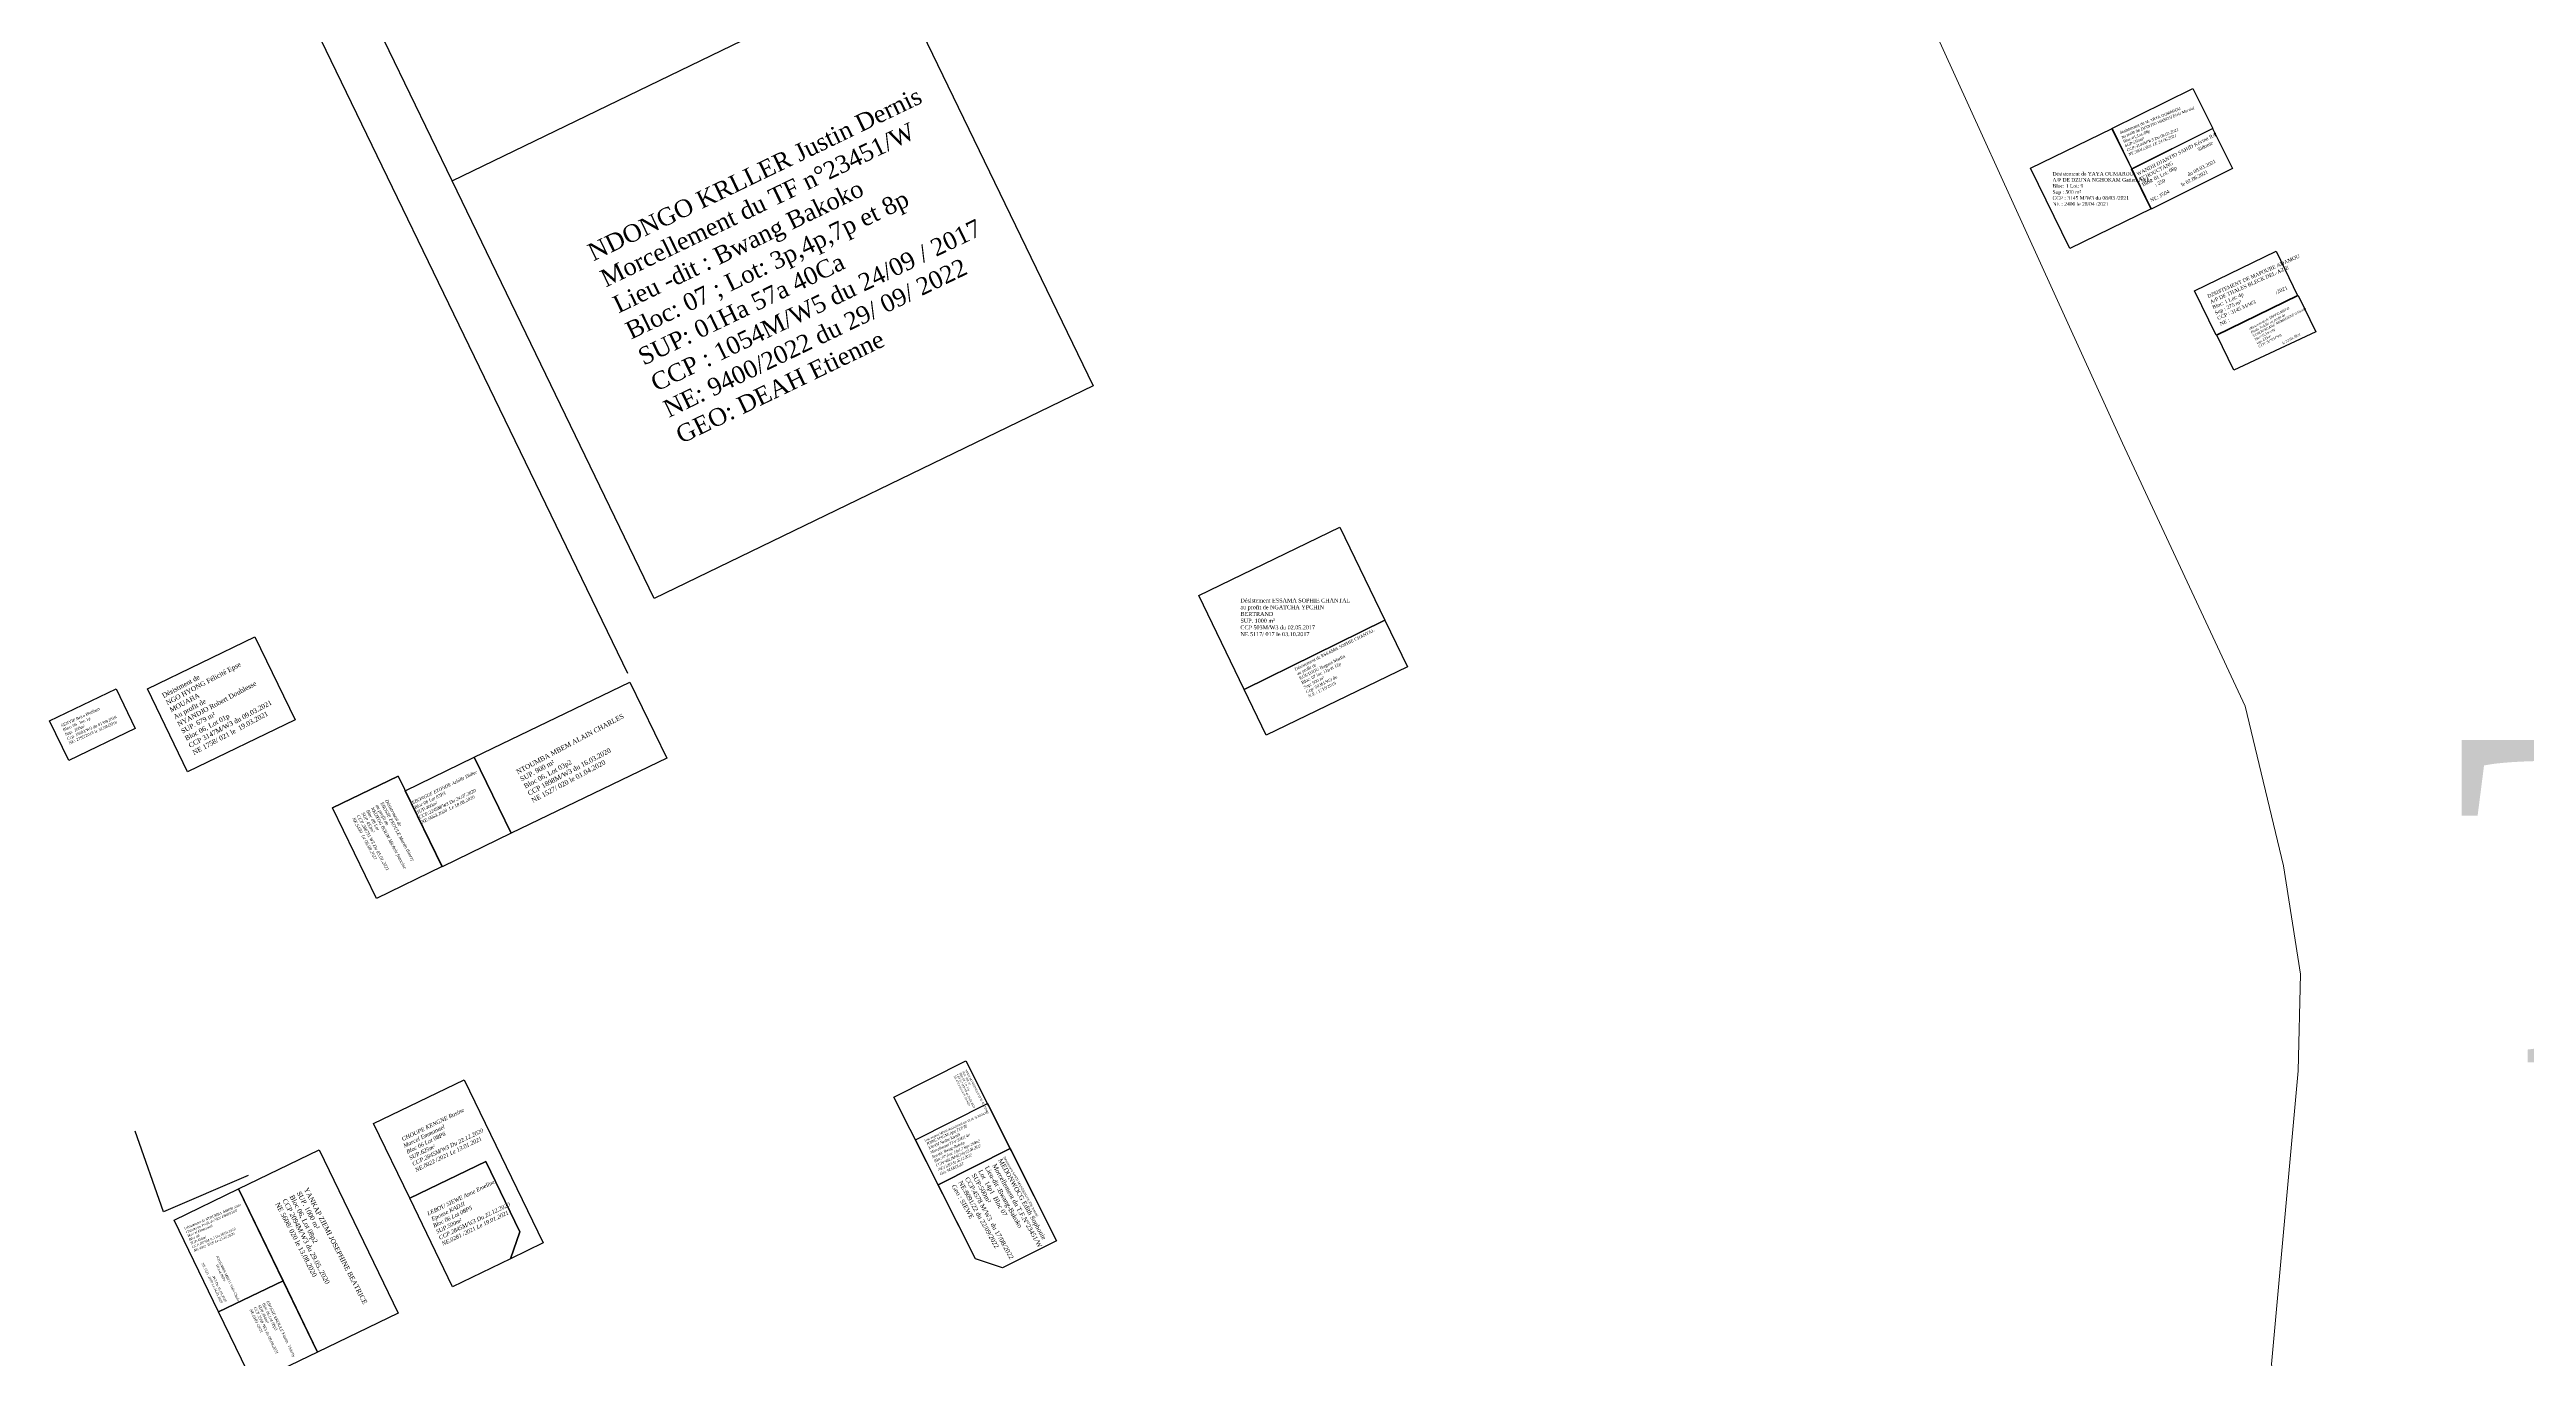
# Model space of a CAD drawing. Header units: millimetres. Extents: x 587399 to 927168, y 438565 to 1444955.
# Drawn here: x 591844 to 592459, y 440324 to 440649 of the extents above; entities that cross this region are included whole.
import ezdxf

# ---------------------------------------------------------------- set-up
doc = ezdxf.new("R2010")
doc.units = ezdxf.units.MM
doc.header["$LTSCALE"] = 2
for name, color, linetype in [('Cotation Linéaire', 255, 'Continuous'), ('end maj 26 02 2021', 7, 'Continuous'), ('MAJ AOUT 2021', 7, 'Continuous'), ('MAJ AVRIL 2021', 7, 'Continuous'), ('MAJ JUIN 2021', 7, 'Continuous'), ('MAJ JUIN 24.06.2021', 194, 'Continuous'), ('Parcelle MAJ', 6, 'Continuous')]:
    doc.layers.add(name, color=color, linetype=linetype)
doc.layers.add('MAJ APRES LE 13.01.2023', color=222, linetype='Continuous', lineweight=30)
doc.layers.add('Roads_others', color=24, linetype='Continuous', lineweight=9)
doc.styles.add('FONT2', font='romant.shx', dxfattribs={"width": 0.7, "oblique": 18, "height": 3})
doc.styles.get("Standard").update_dxf_attribs({"font": 'arial.ttf'})
doc.styles.add('Times 1.0', font='times.ttf', dxfattribs={"width": 0.99, "height": 1})

msp = doc.modelspace()

# ---------------------------------------------------------------- linework, layer by layer
at = {"flags": 128}
for points in [[(591987.31, 440493.618), (591880.607, 440714.058)], [(591943.646, 440615.957), (591896.711, 440712.921)]]:
    msp.add_lwpolyline(points, dxfattribs=at)
at = {"color": 150, "linetype": 'ByBlock', "lineweight": -3, "ltscale": 0.0014, "flags": 128}
msp.add_lwpolyline([(592401.928, 440587.472), (592406.285, 440578.47), (592385.897, 440568.945), (592381.674, 440577.67)], close=True, dxfattribs=at)
msp.add_lwpolyline([(592401.928, 440587.472), (592406.285, 440578.47), (592385.897, 440568.945), (592381.674, 440577.67)], close=True, dxfattribs=at)
at = {"color": 150, "lineweight": -3, "flags": 128}
msp.add_lwpolyline([(592401.928, 440587.472), (592406.285, 440578.47)], dxfattribs=at)
msp.add_lwpolyline([(592401.928, 440587.472), (592406.285, 440578.47)], dxfattribs=at)
msp.add_lwpolyline([(591894.684, 440502.736), (591904.686, 440482.158), (591877.981, 440469.229), (591868.008, 440489.824)], close=True, dxfattribs=at)
msp.add_lwpolyline([(591894.684, 440502.736), (591904.686, 440482.158), (591877.981, 440469.229), (591868.008, 440489.824)], close=True, dxfattribs=at)
at = {"layer": 'Cotation Linéaire', "color": 6, "lineweight": 30, "flags": 128}
msp.add_lwpolyline([(592082.157, 440375.708), (592093.67, 440352.82), (592080.26, 440346.08), (592073.55, 440348.3), (592064.288, 440366.729)], close=True, dxfattribs=at)
at = {"layer": 'end maj 26 02 2021', "color": 150, "flags": 128}
msp.add_lwpolyline([(592164.03, 440530), (592175.21, 440506.89), (592140.24, 440489.67), (592128.97, 440513.03)], close=True, dxfattribs=at)
msp.add_lwpolyline([(592164.03, 440530), (592175.21, 440506.89), (592140.24, 440489.67), (592128.97, 440513.03)], close=True, dxfattribs=at)
at = {"layer": 'end maj 26 02 2021', "color": 150}
for points in [[(592175.21, 440506.89), (592180.81, 440495.34), (592145.75, 440478.36), (592140.24, 440489.67)], [(592175.21, 440506.89), (592180.81, 440495.34), (592145.75, 440478.36), (592140.24, 440489.67)], [(591860.23, 440489.86), (591865, 440480.02), (591848.49, 440472.02), (591843.72, 440481.87)], [(591860.23, 440489.86), (591865, 440480.02), (591848.49, 440472.02), (591843.72, 440481.87)]]:
    msp.add_lwpolyline(points, close=True, dxfattribs=at)
at = {"layer": 'end maj 26 02 2021', "color": 150, "lineweight": -3, "flags": 128}
for points in [[(591987.732, 440491.541), (591996.911, 440472.654), (591958.334, 440453.984), (591949.156, 440472.872)], [(591987.732, 440491.541), (591996.911, 440472.654), (591958.334, 440453.984), (591949.156, 440472.872)], [(591930.249, 440468.163), (591941.163, 440445.704), (591924.867, 440437.816), (591914, 440460.295)], [(591930.249, 440468.163), (591941.163, 440445.704), (591924.867, 440437.816), (591914, 440460.295)], [(591946.67, 440392.79), (591966.28, 440352.29), (591958.17, 440348.37), (591960.49, 440355.05), (591952.04, 440372.51), (591933.14, 440363.36), (591924.17, 440381.9)], [(591946.67, 440392.79), (591966.28, 440352.29), (591958.17, 440348.37), (591960.49, 440355.05), (591952.04, 440372.51), (591933.14, 440363.36), (591924.17, 440381.9)], [(591946.67, 440392.79), (591966.28, 440352.29), (591958.17, 440348.37), (591960.49, 440355.05), (591952.04, 440372.51), (591933.14, 440363.36), (591924.17, 440381.9)], [(591946.67, 440392.79), (591966.28, 440352.29), (591958.17, 440348.37), (591960.49, 440355.05), (591952.04, 440372.51), (591933.14, 440363.36), (591924.17, 440381.9)], [(592071.2, 440397.49), (592093.67, 440352.82), (592080.26, 440346.08), (592073.55, 440348.3), (592053.34, 440388.51)], [(592071.2, 440397.49), (592093.67, 440352.82), (592080.26, 440346.08), (592073.55, 440348.3), (592053.34, 440388.51)], [(591910.668, 440375.362), (591930.267, 440334.859), (591910.268, 440325.179), (591890.664, 440365.68)], [(591910.668, 440375.362), (591930.267, 440334.859), (591910.268, 440325.179), (591890.664, 440365.68)], [(591890.664, 440365.68), (591901.691, 440342.898), (591885.689, 440335.153), (591874.663, 440357.934)], [(591890.664, 440365.68), (591901.691, 440342.898), (591885.689, 440335.153), (591874.663, 440357.934)]]:
    msp.add_lwpolyline(points, close=True, dxfattribs=at)
at = {"layer": 'end maj 26 02 2021', "color": 150, "linetype": 'ByBlock', "lineweight": -3, "ltscale": 0.0014, "flags": 128}
for points in [[(591949.156, 440472.872), (591958.334, 440453.983), (591941.176, 440445.679), (591931.997, 440464.567)], [(591949.156, 440472.872), (591958.334, 440453.983), (591941.176, 440445.679), (591931.997, 440464.567)], [(591952.04, 440372.51), (591960.49, 440355.05), (591958.17, 440348.37), (591943.76, 440341.4), (591933.133, 440363.362)], [(591952.04, 440372.51), (591960.49, 440355.05), (591958.17, 440348.37), (591943.76, 440341.4), (591933.133, 440363.362)]]:
    msp.add_lwpolyline(points, close=True, dxfattribs=at)
at = {"layer": 'end maj 26 02 2021', "color": 150, "lineweight": -3, "flags": 128}
for points in [[(591949.156, 440472.872), (591958.334, 440453.984), (591941.175, 440445.68)], [(591949.156, 440472.872), (591958.334, 440453.984), (591941.175, 440445.68)], [(591930.249, 440468.163), (591914, 440460.295)], [(591930.249, 440468.163), (591914, 440460.295)], [(591933.14, 440363.36), (591952.041, 440372.507)], [(591933.14, 440363.36), (591952.041, 440372.507)], [(591933.14, 440363.36), (591952.041, 440372.507)], [(591933.14, 440363.36), (591952.041, 440372.507)], [(591890.664, 440365.68), (591901.691, 440342.898), (591885.689, 440335.153)], [(591890.664, 440365.68), (591901.691, 440342.898), (591885.689, 440335.153)]]:
    msp.add_lwpolyline(points, dxfattribs=at)
at = {"layer": 'MAJ AOUT 2021', "color": 6, "lineweight": -3, "flags": 128}
for points in [[(591930.249, 440468.163), (591941.163, 440445.704), (591924.867, 440437.816), (591914, 440460.295)], [(591930.249, 440468.163), (591941.163, 440445.704), (591924.867, 440437.816), (591914, 440460.295)], [(591901.691, 440342.898), (591910.268, 440325.179), (591894.265, 440317.432), (591885.688, 440335.151)], [(591901.691, 440342.898), (591910.268, 440325.179), (591894.265, 440317.432), (591885.688, 440335.151)]]:
    msp.add_lwpolyline(points, close=True, dxfattribs=at)
at = {"layer": 'MAJ APRES LE 13.01.2023', "color": 232, "lineweight": 30, "flags": 128}
msp.add_lwpolyline([(591893, 440369), (591872, 440360), (591865, 440380)], dxfattribs=at)
at = {"layer": 'MAJ AVRIL 2021', "flags": 128}
for points in [[(592355.72, 440628.982), (592365.437, 440608.999), (592345.202, 440599.161), (592335.485, 440619.145)], [(592355.72, 440628.982), (592365.437, 440608.999), (592345.202, 440599.161), (592335.485, 440619.145)], [(592396.41, 440598.512), (592401.753, 440587.523), (592381.518, 440577.683), (592376.173, 440588.674)], [(592396.41, 440598.512), (592401.753, 440587.523), (592381.518, 440577.683), (592376.173, 440588.674)]]:
    msp.add_lwpolyline(points, close=True, dxfattribs=at)
at = {"layer": 'MAJ JUIN 2021', "flags": 128}
msp.add_lwpolyline([(592380.646, 440628.96), (592385.623, 440619.027), (592365.405, 440608.948), (592360.527, 440618.882)], close=True, dxfattribs=at)
msp.add_lwpolyline([(592380.646, 440628.96), (592385.623, 440619.027), (592365.405, 440608.948), (592360.527, 440618.882)], close=True, dxfattribs=at)
at = {"layer": 'MAJ JUIN 24.06.2021', "flags": 128}
msp.add_lwpolyline([(592375.788, 440638.945), (592380.728, 440629.001), (592360.579, 440618.99), (592355.63, 440628.939)], close=True, dxfattribs=at)
msp.add_lwpolyline([(592375.788, 440638.945), (592380.728, 440629.001), (592360.579, 440618.99), (592355.63, 440628.939)], close=True, dxfattribs=at)
at = {"layer": 'Parcelle MAJ', "color": 6, "lineweight": 30, "flags": 128}
for points in [[(591994.149, 440700.592), (592038.4, 440698.059), (592102.769, 440565.066), (591993.811, 440512.32), (591943.646, 440615.957), (592015.66, 440650.809), (591993.875, 440695.812)], [(592076.546, 440386.881), (592082.156, 440375.712), (592064.285, 440366.732), (592058.675, 440377.902)]]:
    msp.add_lwpolyline(points, close=True, dxfattribs=at)
at = {"layer": 'Roads_others'}
msp.add_lwpolyline([(592293.007, 440694.241), (592358.265, 440550.872), (592388.706, 440485.536), (592398.282, 440445.904), (592402.473, 440419.001), (592401.897, 440395.034), (592395.277, 440322.187), (592396.104, 440316.65), (592398.041, 440311.467), (592431.832, 440248.357), (592467.042, 440176.515)], dxfattribs=at)

# ---------------------------------------------------------------- texts
at = {"insert": (591976.825, 440599.859), "char_height": 4.31372, "width": 258.56297, "attachment_point": 1, "rotation": 25.740587}
msp.add_mtext('{\\fTimes New Roman|b0|i0|c0|p18;NDONGO KRLLER Justin Dernis\\P\\C1;Morcellement du TF n°23451/W\\C256;\\PLieu -dit : Bwang Bakoko\\PBloc: 07 ; Lot: 3p,4p,7p et 8p\\PSUP: 01Ha 57a 40Ca\\PCCP : 1054M/W5 du 24/09 / 2017\\PNE: 9400/2022 du 29/ 09/ 2022 \\PGEO: DEAH Etienne}', dxfattribs=at)
at = {"color": 7, "insert": (592357.466, 440628.219, -311), "char_height": 0.7, "width": 50.52322, "attachment_point": 1, "rotation": 22.11185}
msp.add_mtext('\\A1;{\\fArial|b0|i0|c0|p34;\\C1;désistement de M. YAYA OUMAROU\\Pau profit de \\A0;\\fTimes New Roman|b0|i1|c0|p18;\\C7;DIANTIO WANDJI Elvis Martial\\PBloc:01;Lot:08p\\PSUP:250m²\\PCCP:3144M/W3 Du 08.03.2021\\PNE.3801/2021 LE 24.06.2021}', dxfattribs=at)
msp.add_mtext('\\A1;{\\fArial|b0|i0|c0|p34;\\C1;désistement de M. YAYA OUMAROU\\Pau profit de \\A0;\\fTimes New Roman|b0|i1|c0|p18;\\C7;DIANTIO WANDJI Elvis Martial\\PBloc:01;Lot:08p\\PSUP:250m²\\PCCP:3144M/W3 Du 08.03.2021\\PNE.3801/2021 LE 24.06.2021}', dxfattribs=at)
at = {"color": 2, "insert": (592080.955, 440373.844), "char_height": 1.13211, "width": 71.49757, "attachment_point": 1, "rotation": 299.179247}
msp.add_mtext('{\\fTimes New Roman|b0|i0|c186|p18;\\H0.4979x;\\C1;Désistement MPEH MANDENGUE Elie Jeannot\\C7;\\P\\H2.008x;MEDONWOCG Edith Sophonie\\P\\C2; \\C1;Morcellement du T.F.N°23451/W\\P\\C7;Lieu-dit :Bwang-Bakoko\\PLot  14p1  Bloc 07\\PSUP:500m²\\PCCP:4578 M/W3  du 17/08/2022\\PNE:8091/22 du 22/09/2022\\P\\C1;Geo : SIEWE}', dxfattribs=at)
at = {"layer": 'Cotation Linéaire', "color": 7, "insert": (592060.835, 440377.9), "char_height": 0.848232, "width": 33.74927, "attachment_point": 1, "rotation": 24.352354, "style": 'FONT2'}
msp.add_mtext('{\\fTimes New Roman|b0|i0|c0|p18;\\H0.6111x;\\Q0;\\W0.99;\\C1;Désistement \\fTimes New Roman|b0|i0|c186|p18;MPEH MANDENGUE ELIE JEANNOT\\fTimes New Roman|b0|i0|c0|p18;\\H1.939x;\\Q18;\\W0.7;\\C7;\\P\\H0.6965x;PODIE MAGNE épse TUETE \\PKWAM Nadine Karelle\\P\\C1;Morcellement TF n°23451/W \\C7;\\Plieu-dit: Bwang-Bakoko\\PBloc: 07 ,lots: 14p1.2 Sup: 250m2\\PCCPn°4622M/W3 du 02.09.2022\\PNE:11203 du 05.12.2022\\P\\C1;Géo: MAKOUET}', dxfattribs=at)
at = {"layer": 'end maj 26 02 2021', "linetype": 'ByBlock', "insert": (592389.6, 440579.484), "char_height": 0.6, "attachment_point": 1, "rotation": 27.76941}
msp.add_mtext('{\\fTimes New Roman|b0|i1|c0|p18;\\C1;désistement de TAFFO MEFO\\PPaule Jodelle au profit de\\P\\C256;TCHOUNGANG NKWAMENE Ghislain \\Pbloc:01,lot:04p\\Psup:225m²\\PCCP: 3071M/W3\\Pdu 12.02.2021\\PNE:1782/2021 le 22.03.2021}', dxfattribs=at)
msp.add_mtext('{\\fTimes New Roman|b0|i1|c0|p18;\\C1;désistement de TAFFO MEFO\\PPaule Jodelle au profit de\\P\\C256;TCHOUNGANG NKWAMENE Ghislain \\Pbloc:01,lot:04p\\Psup:225m²\\PCCP: 3071M/W3\\Pdu 12.02.2021\\PNE:1782/2021 le 22.03.2021}', dxfattribs=at)
at = {"layer": 'end maj 26 02 2021', "color": 150, "linetype": 'ByBlock', "lineweight": -3, "ltscale": 0.0014, "insert": (592139.338, 440512.275), "char_height": 1, "width": 27.48276, "attachment_point": 1, "style": 'Times 1.0'}
msp.add_mtext('{\\C1;Désistement ESSAMA SOPHIE CHANTAL au profit de\\C256; NGATCHA YPCHIN BERTRAND\\PSUP. 1000 m²\\PCCP 503M/W3 du 02.05.2017\\PNE 5117/ 017 le 03.10.2017}', dxfattribs=at)
msp.add_mtext('{\\C1;Désistement ESSAMA SOPHIE CHANTAL au profit de\\C256; NGATCHA YPCHIN BERTRAND\\PSUP. 1000 m²\\PCCP 503M/W3 du 02.05.2017\\PNE 5117/ 017 le 03.10.2017}', dxfattribs=at)
at = {"layer": 'end maj 26 02 2021', "attachment_point": 1}
for s, width, heights, insert, char_height, rotation in [('{\\fTimes New Roman|b0|i0|c0|p18;\\C1;Désistement de ESSAMA SOPHIE CHANTAL\\Pau profit de\\C256;\\PKOUDJOU Hugues Marlin\\PBloc: 07 lot: 11p et 12p\\PSup: 500 m²\\PCcp: 503M/W3 du 02/05/2018\\PN.E : 1715/2018 le 03/07/2018}', 126.97445, [49.257], (592152.667, 440495.002), 0.75, 26.497639), ('{\\fTimes New Roman|b0|i0|c0|p18;\\C1;Désistement de ESSAMA SOPHIE CHANTAL\\Pau profit de\\C256;\\PKOUDJOU Hugues Marlin\\PBloc: 07 lot: 11p et 12p\\PSup: 500 m²\\PCcp: 503M/W3 du 02/05/2018\\PN.E : 1715/2018 le 03/07/2018}', 126.97445, [49.257], (592152.667, 440495.002), 0.75, 26.497639), ('{\\fTimes New Roman|b0|i0|c0|p18;SENYIP Brice Philibert\\PBloc: 06   lot: 1p\\PSup:  200m²\\PCcp: 166M/W3 du 01/08/2018\\PNE: 2795/2018 le 31/08/2018}', 71.49159, [21.381], (591846.426, 440481.011), 0.7152, 24.084389), ('{\\fTimes New Roman|b0|i0|c0|p18;SENYIP Brice Philibert\\PBloc: 06   lot: 1p\\PSup:  200m²\\PCcp: 166M/W3 du 01/08/2018\\PNE: 2795/2018 le 31/08/2018}', 71.49159, [21.381], (591846.426, 440481.011), 0.7152, 24.084389)]:
    msp.add_mtext_dynamic_manual_height_columns(s, width=width, gutter_width=12.5, heights=heights, dxfattribs=dict(at, insert=insert, char_height=char_height, rotation=rotation))
at = {"layer": 'end maj 26 02 2021', "color": 150, "linetype": 'ByBlock', "lineweight": -3, "ltscale": 0.0014, "attachment_point": 1, "style": 'Times 1.0'}
for s, insert, char_height, width, rotation in [('{\\fTimes New Roman|b0|i0|c186|p18;\\C1;Désistment de \\P\\C256;NGO \\fTimes New Roman|b0|i0|c0|p18;HYONG Félicité Epse \\PMOUAHA \\P\\C1;Au profit de \\P\\C256;NYANDJO Robert Doublesse\\P\\fTimes New Roman|b0|i0|c186|p18;SUP. \\fTimes New Roman|b0|i0|c0|p18;679\\fTimes New Roman|b0|i0|c186|p18; m²\\PBloc 06, Lot 0\\fTimes New Roman|b0|i0|c0|p18;1\\fTimes New Roman|b0|i0|c186|p18;p\\PCCP \\fTimes New Roman|b0|i0|c0|p18;3147\\fTimes New Roman|b0|i0|c186|p18;M/W3 du \\fTimes New Roman|b0|i0|c0|p18;09.03.2021\\P\\fTimes New Roman|b0|i0|c186|p18;NE \\fTimes New Roman|b0|i0|c0|p18;1758\\fTimes New Roman|b0|i0|c186|p18;/ 02\\fTimes New Roman|b0|i0|c0|p18;1\\fTimes New Roman|b0|i0|c186|p18; le \\fTimes New Roman|b0|i0|c0|p18; 19.03.2021}', (591871.479, 440488.589), 1.2, 87.43905, 28.076108), ('{\\fTimes New Roman|b0|i0|c186|p18;\\C1;Désistment de \\P\\C256;NGO \\fTimes New Roman|b0|i0|c0|p18;HYONG Félicité Epse \\PMOUAHA \\P\\C1;Au profit de \\P\\C256;NYANDJO Robert Doublesse\\P\\fTimes New Roman|b0|i0|c186|p18;SUP. \\fTimes New Roman|b0|i0|c0|p18;679\\fTimes New Roman|b0|i0|c186|p18; m²\\PBloc 06, Lot 0\\fTimes New Roman|b0|i0|c0|p18;1\\fTimes New Roman|b0|i0|c186|p18;p\\PCCP \\fTimes New Roman|b0|i0|c0|p18;3147\\fTimes New Roman|b0|i0|c186|p18;M/W3 du \\fTimes New Roman|b0|i0|c0|p18;09.03.2021\\P\\fTimes New Roman|b0|i0|c186|p18;NE \\fTimes New Roman|b0|i0|c0|p18;1758\\fTimes New Roman|b0|i0|c186|p18;/ 02\\fTimes New Roman|b0|i0|c0|p18;1\\fTimes New Roman|b0|i0|c186|p18; le \\fTimes New Roman|b0|i0|c0|p18; 19.03.2021}', (591871.479, 440488.589), 1.2, 87.43905, 28.076108), ('{\\C256;NTOUMBA MBEM ALAIN CHARLES\\PSUP. 900 m²\\PBloc 06, Lot 03p2\\PCCP 1898M/W3 du 16.03.2020\\PNE 1527/ 020 le 01.04.2020}', (591959.4, 440469.657), 1.2, 87.43905, 28.076108), ('{\\C256;NTOUMBA MBEM ALAIN CHARLES\\PSUP. 900 m²\\PBloc 06, Lot 03p2\\PCCP 1898M/W3 du 16.03.2020\\PNE 1527/ 020 le 01.04.2020}', (591959.4, 440469.657), 1.2, 87.43905, 28.076108), ('{\\fTimes New Roman|b0|i1|c0|p18;\\C7;EBONGUE ETONDE Achille Didier \\PBloc 06 Lot 03P3\\PSUP.400m²\\PCCP.2249M/W3 Du 24.07.2020\\PNE.5664/2020  Le 18.08.2020}', (591933.549, 440461.897), 0.8, 23.7515, 25.813238), ('{\\fTimes New Roman|b0|i1|c0|p18;\\C7;EBONGUE ETONDE Achille Didier \\PBloc 06 Lot 03P3\\PSUP.400m²\\PCCP.2249M/W3 Du 24.07.2020\\PNE.5664/2020  Le 18.08.2020}', (591933.549, 440461.897), 0.8, 23.7515, 25.813238), ('{\\fTimes New Roman|b0|i1|c0|p18;\\C1;Désistement de\\C7; \\PEBOSSE EKOULE Martin thierry \\P\\C1;au profit de \\P\\C7;NKOYOG BOUM Michele francine \\PBloc 06 Lot 03P4\\PSUP.452m²\\PCCP.2867M/W3 Du 05.01.2021\\PNE.5430  Le 06.08.2021}', (591927.669, 440462.5), 0.8, 23.7515, 298.562535), ('{\\fTimes New Roman|b0|i1|c0|p18;\\C1;Désistement de\\C7; \\PEBOSSE EKOULE Martin thierry \\P\\C1;au profit de \\P\\C7;NKOYOG BOUM Michele francine \\PBloc 06 Lot 03P4\\PSUP.452m²\\PCCP.2867M/W3 Du 05.01.2021\\PNE.5430  Le 06.08.2021}', (591927.669, 440462.5), 0.8, 23.7515, 298.562535), ('{\\fTimes New Roman|b0|i0|c186|p18;\\C2;MPEH MANDENGUE ELIE JEANNOT\\PSUP. 988 m²\\PBloc 07, Lot 14p\\PCCP 2071M/W3 du 26.05.2020\\PNE 4705/ 020 le 02.07.2020}', (592071.425, 440395.367), 0.48476, 94.87745, 297.006749), ('\\A1;{\\fTimes New Roman|b0|i1|c0|p18;\\C7; CHOUPE KENGNE Rosine  \\PMarcel Emmanuel\\PBloc 06 Lot 08P6\\PSUP.625m²\\PCCP.2845M/W3 Du 22.12.2020\\PNE.0022 /2021 Le 13.01.2021}', (591930.678, 440378.297), 1, 37.16162, 25.800356), ('\\A1;{\\fTimes New Roman|b0|i1|c0|p18;\\C7; CHOUPE KENGNE Rosine  \\PMarcel Emmanuel\\PBloc 06 Lot 08P6\\PSUP.625m²\\PCCP.2845M/W3 Du 22.12.2020\\PNE.0022 /2021 Le 13.01.2021}', (591930.678, 440378.297), 1, 37.16162, 25.800356), ('\\A1;{\\fTimes New Roman|b0|i1|c0|p18;\\C7;LEBOU SIEWE Anne Emeline\\P Epouse KADJI\\PBloc 06 Lot 08P5\\PSUP.500m²\\PCCP.2845M/W3 Du 22.12.2020\\PNE.0281 /2021 Le 19.01.2021}', (591937.313, 440359.95), 1, 37.16162, 25.800356), ('\\A1;{\\fTimes New Roman|b0|i1|c0|p18;\\C7;LEBOU SIEWE Anne Emeline\\P Epouse KADJI\\PBloc 06 Lot 08P5\\PSUP.500m²\\PCCP.2845M/W3 Du 22.12.2020\\PNE.0281 /2021 Le 19.01.2021}', (591937.313, 440359.95), 1, 37.16162, 25.800356), ('\\A1;{\\fTimes New Roman|b0|i1|c0|p18;\\C1;Désistement de NTOUMBA  MBEM Alain\\PCharles \\C7;au Profit de NEN EBONGUE \\PMarcel Emmanuel\\PBloc 06 Lot 08P4\\PSUP.450m²\\PCCP.2073M/W3 Du 26.05.2020\\PNE.4502 /2020 Le 23.06.2020}', (591877.058, 440356.104), 0.6, 37.16162, 23.151304), ('\\A1;{\\fTimes New Roman|b0|i1|c0|p18;\\C1;Désistement de NTOUMBA  MBEM Alain\\PCharles \\C7;au Profit de NEN EBONGUE \\PMarcel Emmanuel\\PBloc 06 Lot 08P4\\PSUP.450m²\\PCCP.2073M/W3 Du 26.05.2020\\PNE.4502 /2020 Le 23.06.2020}', (591877.058, 440356.104), 0.6, 37.16162, 23.151304), ('{\\fTimes New Roman|b0|i0|c186|p18;\\C7;NTOUMBA MBEM Alain Charles\\PBloc 06 Lot 08P4\\PSUP.450m²\\PCCP.1898 /W3 Du 16.03.2020\\PNE.1525 /2020 Le 24.03.2020}', (591885.576, 440349.183), 0.6, 60.46136, 295.748974), ('{\\fTimes New Roman|b0|i0|c186|p18;\\C7;NTOUMBA MBEM Alain Charles\\PBloc 06 Lot 08P4\\PSUP.450m²\\PCCP.1898 /W3 Du 16.03.2020\\PNE.1525 /2020 Le 24.03.2020}', (591885.576, 440349.183), 0.6, 60.46136, 295.748974), ('{\\C7;EBOSSE EKOULE Martin  Thierry \\P\\fTimes New Roman|b0|i0|c186|p18;Bloc 06 Lot 08\\fTimes New Roman|b0|i0|c0|p18;p3\\fTimes New Roman|b0|i0|c186|p18;\\PSUP.\\fTimes New Roman|b0|i0|c0|p18;3\\fTimes New Roman|b0|i0|c186|p18;50m²\\PCCP.\\fTimes New Roman|b0|i0|c0|p18;3569\\fTimes New Roman|b0|i0|c186|p18; /W3 \\fTimes New Roman|b0|i0|c0|p18;d\\fTimes New Roman|b0|i0|c186|p18;u \\fTimes New Roman|b0|i0|c0|p18;09.08.2021\\P\\fTimes New Roman|b0|i0|c186|p18;NE.\\fTimes New Roman|b0|i0|c0|p18;6103\\fTimes New Roman|b0|i0|c186|p18; /202\\fTimes New Roman|b0|i0|c0|p18;1\\fTimes New Roman|b0|i0|c186|p18; Le \\fTimes New Roman|b0|i0|c0|p18; 27.08.2021}', (591898.17, 440338.003), 0.7, 60.46136, 295.748974), ('{\\C7;EBOSSE EKOULE Martin  Thierry \\P\\fTimes New Roman|b0|i0|c186|p18;Bloc 06 Lot 08\\fTimes New Roman|b0|i0|c0|p18;p3\\fTimes New Roman|b0|i0|c186|p18;\\PSUP.\\fTimes New Roman|b0|i0|c0|p18;3\\fTimes New Roman|b0|i0|c186|p18;50m²\\PCCP.\\fTimes New Roman|b0|i0|c0|p18;3569\\fTimes New Roman|b0|i0|c186|p18; /W3 \\fTimes New Roman|b0|i0|c0|p18;d\\fTimes New Roman|b0|i0|c186|p18;u \\fTimes New Roman|b0|i0|c0|p18;09.08.2021\\P\\fTimes New Roman|b0|i0|c186|p18;NE.\\fTimes New Roman|b0|i0|c0|p18;6103\\fTimes New Roman|b0|i0|c186|p18; /202\\fTimes New Roman|b0|i0|c0|p18;1\\fTimes New Roman|b0|i0|c186|p18; Le \\fTimes New Roman|b0|i0|c0|p18; 27.08.2021}', (591898.17, 440338.003), 0.7, 60.46136, 295.748974)]:
    msp.add_mtext(s, dxfattribs=dict(at, insert=insert, char_height=char_height, width=width, rotation=rotation))
at = {"layer": 'end maj 26 02 2021', "color": 150, "lineweight": -3, "insert": (592440.308, 440477.134), "char_height": 80, "width": 16783.68603, "attachment_point": 1}
msp.add_mtext('{\\fTimes New Roman|b0|i0|c0|p18;\\C1;TF 22520/W}', dxfattribs=at)
msp.add_mtext('{\\fTimes New Roman|b0|i0|c0|p18;\\C1;TF 22520/W}', dxfattribs=at)
msp.add_mtext('{\\fTimes New Roman|b0|i0|c0|p18;\\C1;TF 22520/W}', dxfattribs=at)
at = {"layer": 'end maj 26 02 2021', "color": 150, "lineweight": -3, "insert": (591907.897, 440366.176), "char_height": 1.2, "width": 71.64465, "attachment_point": 1, "rotation": 297.228112}
msp.add_mtext('{\\fTimes New Roman|b0|i0|c186|p18;\\W0.99;\\C256;YANKAP ZIEMI JOSEPHINE BEATRICE\\PSUP. 1000 m²\\PBloc 06, Lot 08p2\\PCCP 2094M/W3 du 29.05..2020\\PNE 5608/ 020 le 13.08.2020}', dxfattribs=at)
msp.add_mtext('{\\fTimes New Roman|b0|i0|c186|p18;\\W0.99;\\C256;YANKAP ZIEMI JOSEPHINE BEATRICE\\PSUP. 1000 m²\\PBloc 06, Lot 08p2\\PCCP 2094M/W3 du 29.05..2020\\PNE 5608/ 020 le 13.08.2020}', dxfattribs=at)
at = {"layer": 'MAJ AVRIL 2021', "char_height": 0.89725, "attachment_point": 1}
for s, insert, rotation in [('\\A1;{\\fGeorgia|b0|i0|c0|p18;Désistement de YAYA OUMAROU\\PA/P DE DZUNA NGHOKAM Gatien Paulin\\PBloc: 1 Lot: 9\\PSup : 500 m²\\PCCP : 3145 M/W3 du 08/03 /2021\\PNE : 2400 le 28/04 /2021}', (592340.921, 440618.149), 0.106097), ('\\A1;{\\fGeorgia|b0|i0|c0|p18;Désistement de YAYA OUMAROU\\PA/P DE DZUNA NGHOKAM Gatien Paulin\\PBloc: 1 Lot: 9\\PSup : 500 m²\\PCCP : 3145 M/W3 du 08/03 /2021\\PNE : 2400 le 28/04 /2021}', (592340.921, 440618.149), 0.106097), ('\\A1;{\\fGeorgia|b0|i0|c0|p18;D2SISTEMENT DE MAPOURE ADAMOU\\PA/P DE THALES BLECK DEL-AZIZ\\PBloc: 1 Lot: 4p \\PSup : 275 m²\\PCCP : 3145 M/W3 du 08/03 /2021\\PNE : 2399 le 28/04 /2021}', (592379.251, 440587.673), 23.989102), ('\\A1;{\\fGeorgia|b0|i0|c0|p18;D2SISTEMENT DE MAPOURE ADAMOU\\PA/P DE THALES BLECK DEL-AZIZ\\PBloc: 1 Lot: 4p \\PSup : 275 m²\\PCCP : 3145 M/W3 du 08/03 /2021\\PNE : 2399 le 28/04 /2021}', (592379.251, 440587.673), 23.989102)]:
    msp.add_mtext(s, dxfattribs=dict(at, insert=insert, rotation=rotation))
at = {"layer": 'MAJ JUIN 2021', "insert": (592361.678, 440617.989), "char_height": 0.88067, "attachment_point": 1, "rotation": 27.058702}
msp.add_mtext('{\\fTimes New Roman|b0|i0|c0|p18;WANDJI DJANTIO SAHID Kévine R/P\\PTCHOUCTANG NOUDOUI Sidonie\\PBloc: 01 Lot: 08p\\PSUP : 250 m²\\PC.C.P.: 3144 M/W3 du 08.03.2021\\PNE: \\C7;3504\\C256;/2021 le 02.06.2021  }', dxfattribs=at)
msp.add_mtext('{\\fTimes New Roman|b0|i0|c0|p18;WANDJI DJANTIO SAHID Kévine R/P\\PTCHOUCTANG NOUDOUI Sidonie\\PBloc: 01 Lot: 08p\\PSUP : 250 m²\\PC.C.P.: 3144 M/W3 du 08.03.2021\\PNE: \\C7;3504\\C256;/2021 le 02.06.2021  }', dxfattribs=at)

doc.saveas('drawing.dxf')
